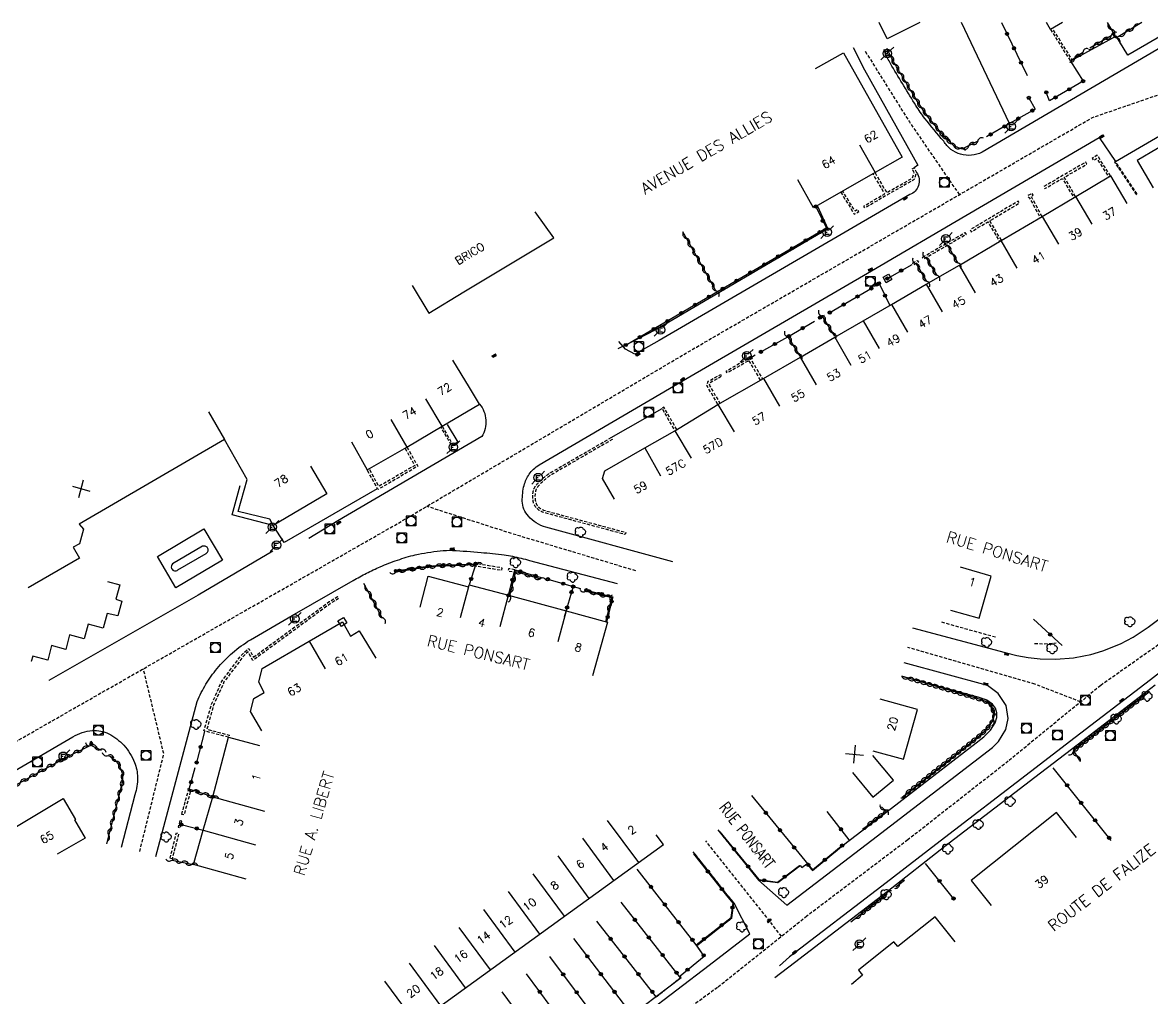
# Model space of a CAD drawing. Header units: millimetres. Extents: x 267000 to 268000, y 124000 to 125000.
# Drawn here: x 267155.6 to 267332.1, y 124847.7 to 125000 of the extents above; entities that cross this region are included whole.
import ezdxf
from ezdxf.enums import TextEntityAlignment as Align

# ---------------------------------------------------------------- set-up
doc = ezdxf.new("R2010")
doc.units = ezdxf.units.MM
doc.linetypes.add('DASHED', pattern=[0.75, 0.5, -0.25])
doc.layers.get('0').update_dxf_attribs({"linetype": 'CONTINUOUS'})
for name, color, linetype in [('W0001', 6, 'DASHED'), ('W0008', 7, 'CONTINUOUS'), ('W0017', 7, 'CONTINUOUS'), ('W0100', 7, 'CONTINUOUS'), ('W0112', 1, 'DASHED'), ('W0300', 7, 'CONTINUOUS'), ('W0310', 3, 'CONTINUOUS'), ('W0322', 7, 'CONTINUOUS'), ('W0400', 7, 'CONTINUOUS'), ('W0420', 7, 'CONTINUOUS'), ('W0471', 7, 'CONTINUOUS'), ('W0851', 7, 'CONTINUOUS'), ('W0984', 7, 'CONTINUOUS'), ('W0989', 7, 'CONTINUOUS'), ('W0991', 7, 'CONTINUOUS'), ('W1102', 7, 'CONTINUOUS')]:
    doc.layers.add(name, color=color, linetype=linetype)
doc.styles.get("Standard").update_dxf_attribs({"font": 'romans.shx', "width": 0.85})

# ---------------------------------------------------------------- blocks, each defined once
blk = doc.blocks.new('T420')
for p, q in [((0.75, 0.75), (-0.75, 0.75)), ((-0.75, 0.75), (-0.75, -0.75)), ((0.75, 0.75), (0.75, -0.75)), ((0.75, -0.75), (-0.75, -0.75))]:
    blk.add_line(p, q)
blk.add_ellipse((0, 0), major_axis=(-0.53, 0.53), ratio=1, start_param=3.926991, end_param=10.210176)
blk = doc.blocks.new('T300')
for p, q in [((-0.8, 0.51), (-0.86, 0.34)), ((-0.86, 0.34), (-0.86, 0.17)), ((-0.86, 0.17), (-0.74, 0.06)), ((-0.69, 0.63), (-0.8, 0.51)), ((-0.8, -0.06), (-0.74, 0.06)), ((-0.74, 0.06), (-0.69, 0.11)), ((-0.57, 0.69), (-0.69, 0.63)), ((-0.46, 0.69), (-0.57, 0.69)), ((-0.29, 0.63), (-0.46, 0.69)), ((-0.29, 0.63), (-0.17, 0.74)), ((-0.23, 0.57), (-0.29, 0.63)), ((-0.17, 0.74), (-0.06, 0.8)), ((-0.06, 0.8), (0.06, 0.8)), ((0.06, 0.8), (0.23, 0.74)), ((0.23, 0.74), (0.34, 0.63)), ((0.34, 0.63), (0.4, 0.51)), ((0.46, 0.46), (0.34, 0.46)), ((0.4, 0.51), (0.4, 0.46)), ((0.57, 0.4), (0.46, 0.46)), ((0.57, 0.4), (0.69, 0.29)), ((0.69, 0.29), (0.74, 0.17)), ((0.74, 0.06), (0.69, -0.17)), ((0.74, 0.17), (0.74, 0.06)), ((-0.8, -0.17), (-0.8, -0.06)), ((-0.8, -0.23), (-0.8, -0.17)), ((-0.74, -0.34), (-0.8, -0.23)), ((-0.69, -0.4), (-0.74, -0.34)), ((-0.51, -0.46), (-0.69, -0.4)), ((-0.4, -0.46), (-0.51, -0.46)), ((-0.4, -0.46), (-0.34, -0.46)), ((-0.34, -0.46), (-0.34, -0.4)), ((-0.34, -0.51), (-0.34, -0.46)), ((-0.29, -0.63), (-0.34, -0.51)), ((-0.17, -0.74), (-0.29, -0.63)), ((-0.06, -0.8), (-0.17, -0.74)), ((0.06, -0.8), (-0.06, -0.8)), ((0.17, -0.74), (0.06, -0.8)), ((0.23, -0.69), (0.17, -0.74)), ((0.29, -0.46), (0.23, -0.46)), ((0.29, -0.63), (0.23, -0.69)), ((0.46, -0.4), (0.29, -0.46)), ((0.34, -0.51), (0.29, -0.63)), ((0.34, -0.51), (0.34, -0.46)), ((0.57, -0.34), (0.46, -0.4)), ((0.63, -0.29), (0.57, -0.34)), ((0.69, -0.17), (0.63, -0.29))]:
    blk.add_line(p, q)
blk = doc.blocks.new('T400')
for p, q in [((-0.15, 0.3), (0.15, 0.3)), ((-0.15, -0.25), (-0.15, 0.3)), ((-0.15, 0.15), (0.15, 0.15)), ((-0.15, 0), (0.15, 0)), ((0.15, 0.3), (0.15, -0.25)), ((-0.15, -0.15), (0.15, -0.15)), ((-0.15, -0.25), (-0.15, -0.3)), ((-0.15, -0.3), (0.15, -0.3)), ((0.15, -0.3), (0.15, -0.25))]:
    blk.add_line(p, q)
blk = doc.blocks.new('T471')
for p, q in [((-0.333334, 0.333334), (-0.333334, -0.333334)), ((-0.333334, 0.333334), (0.333334, 0.333334)), ((-0.333334, 0), (0, 0)), ((0.500001, 0.500001), (1.000002, 1.000002)), ((-0.500001, -0.500001), (-1.000002, -1.000002)), ((-0.333334, -0.333334), (0.333334, -0.333334))]:
    blk.add_line(p, q)
blk.add_ellipse((0, 0), major_axis=(0.471405, 0.471405), ratio=1, start_param=5.4977871438, end_param=11.780972451)
blk = doc.blocks.new('t310o')
at = {"color": 0, "linetype": 'Continuous'}
for centre, start, end in [((-0.5, 0.38), 216.8699, 323.1304), ((0.5, -0.37), 36.8699, 143.1303)]:
    blk.add_arc(centre, 0.625, start, end, dxfattribs=at)
blk = doc.blocks.new('t322o')
at = {"color": 0, "linetype": 'Continuous'}
for radius in [0.25, 0.15]:
    blk.add_circle((0, 0), radius, dxfattribs=at)
blk = doc.blocks.new('t991o')
at = {"color": 0, "linetype": 'Continuous'}
for p, q in [((-1, 1), (1, -1)), ((-1, -1), (1, 1))]:
    blk.add_line(p, q, dxfattribs=at)
blk = doc.blocks.new('T851')
for p, q in [((-0.25, -0.15), (0, 0.32)), ((0, 0.32), (0.25, -0.15)), ((-0.25, -0.15), (0.25, -0.15))]:
    blk.add_line(p, q)
for major_axis in [(-0.106, 0.106), (-0.0354, 0.0354), (-0.0236, 0.0236)]:
    blk.add_ellipse((0, 0), major_axis=major_axis, ratio=1, start_param=3.926991, end_param=10.210176)
blk = doc.blocks.new('t112o')
at = {"color": 0, "linetype": 'Continuous'}
for p, q in [((-0.5, 0.5), (0.5, 0.5)), ((-0.5, -0.5), (-0.5, 0.5)), ((0.5, 0.5), (0.5, -0.5)), ((0.5, -0.5), (-0.5, -0.5))]:
    blk.add_line(p, q, dxfattribs=at)

msp = doc.modelspace()

# ---------------------------------------------------------------- linework, layer by layer
at = {"layer": 'W0001', "flags": 128}
for points in [[(267000, 124798.16), (267089.95, 124849.93), (267148.73, 124884.45), (267214.18, 124921.8), (267260.86, 124949.37), (267322.71, 124985.19), (267333.46, 124988.9), (267351.8, 125000)], [(267287.23, 124995.52), (267294.11, 124984.5), (267301.91, 124973.14)], [(267251.39, 124914.44), (267232.19, 124920.2), (267218.76, 124924.5)], [(267173.94, 124870.62), (267177.7, 124885.85), (267174.51, 124899.16)]]:
    msp.add_lwpolyline(points, dxfattribs=at)
at = {"layer": 'W0001'}
for points in [[(267339.73, 124907.63), (267323.99, 124896.55), (267309.55, 124884.73), (267293.87, 124872.45), (267278.13, 124860.56), (267264.16, 124849.42), (267243.14, 124834.06), (267224.93, 124821.58), (267209.91, 124811.66), (267193.09, 124801.47), (267168.44, 124787.04), (267153.24, 124779.8), (267143.46, 124773.24), (267130.31, 124765.38), (267116.8, 124758.94), (267098.08, 124749.27), (267087.25, 124743.55), (267071.57, 124735.64), (267056.36, 124727.24), (267033.87, 124714.34), (267009.34, 124700.19), (267000, 124693.63)], [(267320.86, 124893.99), (267313.7, 124896.76), (267293.89, 124902.48)], [(267274.17, 124857.41), (267262.31, 124872.32)]]:
    msp.add_lwpolyline(points, dxfattribs=at)
at = {"layer": 'W0008', "flags": 128}
for points in [[(267257.17, 124915.83), (267237.35, 124921.24, -0.139883), (267234.62, 124922.96, -0.178703), (267233.68, 124925.34, -0.068999), (267233.96, 124927.78, -0.088821), (267234.76, 124929.52, -0.052164), (267235.42, 124930.29, -0.046135), (267236.32, 124930.99), (267258.82, 124944.16), (267288.2, 124961.27), (267302.93, 124969.92), (267323.77, 124982.08), (267326.3, 124978.33), (267360.77, 124998.42), (267363.47, 125000)], [(267340.03, 125000), (267305.46, 124979.76, -0.093938), (267303.82, 124979.29, -0.093938), (267302.12, 124979.46, -0.093106), (267300.61, 124980.22, -0.093106), (267299.48, 124981.49, -0.01403), (267296.53, 124985.05, -0.026843), (267295.14, 124987.04, -0.005308), (267291.4, 124993.21, -0.020418), (267290.51, 124994.86, -0.018117), (267290.44, 124995.03, -0.003926), (267290.13, 124995.82)], [(267295.22, 124976.62, -0.117951), (267295.63, 124975.63, -0.117951), (267295.54, 124974.57, -0.11037), (267295.03, 124973.72, -0.11037), (267294.2, 124973.16), (267255.06, 124950.39), (267251.24, 124948.26), (267249.81, 124949.06), (267248.77, 124950.22)], [(267227.01, 124940.47, -0.076449), (267227.69, 124939.3, -0.076449), (267227.98, 124937.98, -0.075888), (267227.87, 124936.64, -0.075888), (267227.36, 124935.39), (267204.87, 124922.23), (267200.34, 124919.49)], [(267176.47, 124869.88), (267182.93, 124894.07, -0.036787), (267184.28, 124896.74, -0.036787), (267186.01, 124899.19, -0.042255), (267188.42, 124901.65, -0.042255), (267191.21, 124903.67), (267197.75, 124907.48), (267207.27, 124912.93, -0.016028), (267209.34, 124914.07, -0.016028), (267211.49, 124915.08, -0.019587), (267214.19, 124916.12, -0.019587), (267216.96, 124916.95, -0.021157), (267220.85, 124917.57, -0.042875), (267222.79, 124917.63, -0.00752), (267227.23, 124917.31, -0.009148), (267230.86, 124916.93, -0.022897), (267232.13, 124916.71, -0.010677), (267234.82, 124916.07), (267248.47, 124912.44)], [(267039.2, 124816.03), (267080.57, 124840.17), (267121.01, 124863.8), (267125.01, 124866.1), (267163.49, 124888.56, -0.111195), (267166.54, 124889.51, -0.137152), (267169.1, 124889.01, -0.093635), (267171.45, 124887.21, -0.087771), (267173.12, 124884.53, -0.092394), (267173.59, 124882.19, -0.081554), (267173.19, 124879.51), (267171.06, 124871.26)]]:
    msp.add_lwpolyline(points, format="xyb", dxfattribs=at)
for points in [[(267285.35, 124996.09), (267287.1, 124992.64), (267295.44, 124977.74), (267294.85, 124977.35)], [(267194.72, 124917.51), (267183.07, 124910.67), (267159.76, 124897.34), (267159.76, 124897.34)]]:
    msp.add_lwpolyline(points, dxfattribs=at)
at = {"layer": 'W0008'}
for points in [[(267294.62, 124905.56), (267309.08, 124901.68), (267310.87, 124901.22), (267312.66, 124900.9), (267314.53, 124900.69), (267316.97, 124900.64), (267319.72, 124900.89), (267321.38, 124901.18), (267322.45, 124901.41), (267324.3, 124901.95), (267327.06, 124903.05), (267329.08, 124904.1), (267331.41, 124905.66), (267337.79, 124910.44), (267343.66, 124914.94), (267358.48, 124926.53)], [(267337.87, 124902.18), (267331.78, 124897.43), (267320.02, 124888.42), (267313.02, 124883.08), (267298.95, 124872.26), (267289.8, 124865.22), (267275.39, 124854.18), (267273.83, 124852.78)], [(267264.21, 124874.02), (267270.56, 124866.18), (267274.96, 124862.26), (267288.28, 124872.41), (267307.09, 124886.87), (267308.05, 124887.83), (267309.2, 124889.7), (267309.56, 124891.39), (267309.21, 124893.44), (267307.97, 124895.31), (267306.29, 124896.55), (267293.32, 124900.09)], [(267270.68, 124866.16), (267273.57, 124865.8), (267277.06, 124868.45), (267277.32, 124868.15), (267278.11, 124868.74), (267278.97, 124867.7), (267283.84, 124871.69), (267290.64, 124876.88), (267304.52, 124887.6), (267305.73, 124888.55), (267306.76, 124889.58), (267307.49, 124890.71), (267307.78, 124891.55), (267307.77, 124892.27), (267307.56, 124893), (267307.1, 124893.66), (267306.23, 124894.24), (267305.02, 124894.68), (267293, 124897.96)], [(267332.49, 124896.58), (267320.34, 124887.23), (267313.72, 124882.18), (267299.65, 124871.4), (267290.64, 124864.37), (267276.19, 124853.28), (267273.1, 124850.91)], [(267216.26, 124819.48), (267225.38, 124825.51), (267228.79, 124827.77), (267233.5, 124831), (267240.18, 124835.79), (267247.7, 124841.36), (267262.88, 124852.91), (267269.18, 124857.77), (267266.77, 124862.58), (267265.68, 124863.87), (267260.38, 124870.6)], [(267216.36, 124820.96), (267216.71, 124821.13), (267219.76, 124823.13), (267224.71, 124826.5), (267227.96, 124828.59), (267231.8, 124831.21), (267234.12, 124832.89), (267239.46, 124836.73), (267246.96, 124842.27), (267252.71, 124846.6), (267258.5, 124850.96), (267258.31, 124851.24), (267262.07, 124854.33), (267260.94, 124855.97), (267266.38, 124860.27), (267266.73, 124862.65)]]:
    msp.add_lwpolyline(points, dxfattribs=at)
at = {"layer": 'W0017'}
for p, q in [((267309.75, 124984.25), (267302.28, 125000)), ((267247.55, 124935.24), (267255.49, 124939.78))]:
    msp.add_line(p, q, dxfattribs=at)
at = {"layer": 'W0017', "flags": 128}
for points in [[(267334.08, 125000), (267334.8, 124998.71), (267328.22, 124994.91), (267326.91, 124997.04), (267326.39, 124997.89), (267319.27, 124993.96), (267321.24, 124990.86)], [(267279.77, 124971.33), (267281.4, 124967.8), (267254.8, 124952.22), (267250.51, 124950.02)], [(267221.93, 124937.26), (267223.61, 124934.53), (267222.86, 124934.07)], [(267210.99, 124927.22), (267196.5, 124918.86), (267194.76, 124921.5), (267188.37, 124923.2), (267189.63, 124927.75)], [(267168.88, 124912.79), (267170.81, 124912.28), (267170.21, 124910.01), (267171.15, 124909.71), (267170.53, 124907.42), (267168.86, 124907.78), (267168.21, 124905.52), (267165.91, 124906.13), (267165.27, 124903.82), (267162.97, 124904.45), (267162.38, 124902.19), (267160.15, 124902.79), (267159.59, 124900.52), (267157.25, 124901.11), (267157, 124900.3), (267157, 124900.3)]]:
    msp.add_lwpolyline(points, dxfattribs=at)
msp.add_lwpolyline([(267176.7, 124916.7), (267183.94, 124921), (267186.84, 124916.1), (267179.6, 124911.81)], close=True, dxfattribs=at)
msp.add_lwpolyline([(267179.9, 124914.6), (267184.33, 124917.16, 0.204985), (267184.62, 124917.56, 0.204985), (267184.52, 124918.05, 0.172733), (267184.18, 124918.29, 0.172733), (267183.76, 124918.27), (267179.08, 124915.53, 0.161059), (267178.88, 124915.2, 0.161059), (267178.91, 124914.81, 0.245238), (267179.35, 124914.44, 0.245238)], format="xyb", close=True, dxfattribs=at)
at = {"layer": 'W0100', "flags": 128}
for points in [[(267295.77, 125000), (267290.65, 124997.49), (267289.41, 125000)], [(267318.04, 125000), (267316.15, 124998.94), (267315.55, 125000)], [(267366.46, 125000), (267361.94, 124997.36), (267348.96, 124989.81), (267342.58, 124986.07), (267336.01, 124982.24), (267329.67, 124978.5), (267332.2, 124974.2)], [(267279.48, 124992.85), (267283.83, 124995.3), (267293, 124978.99), (267288.8, 124976.59), (267279.15, 124971.11), (267276.68, 124975.46)], [(267248.08, 124925.61), (267246.18, 124928.86), (267246.54, 124930.06), (267252.79, 124933.62), (267257.48, 124936.31), (267264.22, 124940.42), (267271.33, 124944.47), (267277.12, 124947.8), (267282.48, 124950.89), (267286.9, 124953.46), (267291.32, 124956.01), (267296.73, 124959.19), (267301.94, 124962.17), (267308.43, 124966), (267314.84, 124969.74), (267320.1, 124972.87), (267325.53, 124976.09), (267328.08, 124971.78)], [(267216.5, 124958.97), (267219.07, 124954.68), (267224.53, 124957.96), (267238.62, 124966.41), (267235.69, 124970.46)], [(267206.99, 124934.56), (267209.46, 124930.22), (267215.67, 124933.75), (267221.17, 124937.01), (267227.01, 124940.47), (267225.43, 124943.06), (267222.84, 124947.34)], [(267200.59, 124930.78), (267203.14, 124926.48), (267194.76, 124921.5), (267194.23, 124922.48), (267189.31, 124923.7), (267190.72, 124928.71), (267187.2, 124934.93), (267164.5, 124921.75), (267165.18, 124920.95), (267164.53, 124918.65), (267163.52, 124918.13), (267164.52, 124916.41), (267156.53, 124911.77)], [(267217.71, 124908.79), (267219, 124913.62), (267225.27, 124911.94), (267225.39, 124912.24), (267231.51, 124910.62), (267240.55, 124908.2), (267246.98, 124906.41), (267244.66, 124898.07)], [(267193.01, 124889.47), (267191.25, 124892.51), (267191.73, 124894.51), (267193.39, 124895.44), (267192.52, 124897.07), (267193.05, 124899.19), (267200.37, 124903.45), (267205.58, 124906.46), (267206.86, 124904.25), (267208.21, 124905.06), (267210.8, 124900.79)], [(267190.54, 124866.32), (267182.36, 124868.6), (267183.86, 124873.99), (267185.35, 124879.19), (267187.82, 124888.46), (267192.65, 124887.17)], [(267073.66, 124818.82), (267071.14, 124823.14), (267078.93, 124827.67), (267085.86, 124831.66), (267091.78, 124835.14), (267097.79, 124838.7), (267104.22, 124842.54), (267111.17, 124846.53), (267119.95, 124851.61), (267125.75, 124855.05), (267131.25, 124858.27), (267136.14, 124861.16), (267135.02, 124863.13), (267143.94, 124868.28), (267151.26, 124872.52), (267162, 124878.89), (267163.91, 124875.66), (267163.74, 124875.56), (267165.4, 124872.7), (267161.07, 124870.2)]]:
    msp.add_lwpolyline(points, dxfattribs=at)
at = {"layer": 'W0100'}
for points in [[(267300.52, 124908.28), (267304.99, 124907.07), (267306.9, 124913.62), (267302.1, 124915.01)], [(267288.39, 124886.36), (267293.21, 124885.03), (267295.36, 124892.82), (267289.54, 124894.42)], [(267285.24, 124882.97), (267288.43, 124879.13), (267291.62, 124881.78), (267288.42, 124885.62)], [(267320.19, 124872.8), (267317.07, 124876.71), (267303.77, 124866.1), (267306.89, 124862.19)], [(267200.41, 124834.04), (267201.57, 124832.48), (267205.53, 124835.4), (267255.7, 124871.71), (267254.59, 124873.25)], [(267301.26, 124856.55), (267298.14, 124860.45), (267292.31, 124855.8), (267291.71, 124856.55), (267286.18, 124852.13), (267286.82, 124851.34), (267285.06, 124849.9)]]:
    msp.add_lwpolyline(points, dxfattribs=at)
at = {"layer": 'W0112'}
for p, q in [((267299.13, 124906.46), (267307.73, 124904.08)), ((267254.59, 124847.97), (267258.38, 124850.95))]:
    msp.add_line(p, q, dxfattribs=at)
at = {"layer": 'W0112', "flags": 128}
for points in [[(267316.15, 124998.94), (267319.27, 124993.96), (267319.57, 124994.15), (267316.44, 124999.13)], [(267325.53, 124976.09), (267323.46, 124979.29), (267322.68, 124978.8), (267322.86, 124978.51), (267323.35, 124978.81), (267325.24, 124975.9)], [(267288.75, 124976.56), (267290.57, 124973.46), (267294.58, 124975.74), (267294.85, 124976.59), (267294.54, 124977.19), (267294.85, 124977.35), (267295.22, 124976.62), (267294.88, 124975.5), (267290.75, 124973.16), (267287.18, 124971.07), (267287, 124971.37), (267290.27, 124973.29), (267288.45, 124976.39)], [(267320.07, 124972.86), (267318.31, 124975.87), (267321.84, 124977.93), (267321.66, 124978.24), (267318.13, 124976.17), (267315.09, 124974.39), (267315.27, 124974.09), (267318.01, 124975.69), (267319.77, 124972.68)], [(267283.41, 124973.53), (267285.52, 124970.09), (267286.2, 124970.51), (267286.02, 124970.81), (267285.64, 124970.57), (267283.71, 124973.7)], [(267308.48, 124966.03), (267306.68, 124969.08), (267311.29, 124971.84), (267311.11, 124972.14), (267306.5, 124969.38), (267303.61, 124967.67), (267303.78, 124967.37), (267306.38, 124968.9), (267308.18, 124965.85)], [(267314.84, 124969.74), (267313.14, 124972.89), (267313.44, 124973.06), (267313.27, 124973.36), (267312.97, 124973.19), (267312.59, 124972.99), (267312.76, 124972.68), (267312.83, 124972.71), (267314.54, 124969.57)], [(267270.86, 124944.2), (267269.09, 124947.28), (267265.69, 124945.32), (267265.51, 124945.62), (267269.22, 124947.76), (267271.17, 124944.37)], [(267264.22, 124940.42), (267262.5, 124943.35), (267262.71, 124944.04), (267264.65, 124945.1), (267264.81, 124944.79), (267263, 124943.8), (267262.88, 124943.4), (267264.53, 124940.59)], [(267257.79, 124936.49), (267255.8, 124939.96), (267255.49, 124939.78), (267257.48, 124936.31)], [(267221.17, 124937.01), (267222.86, 124934.07), (267222.66, 124933.96), (267220.97, 124936.89)], [(267215.67, 124933.75), (267217.35, 124930.77), (267213.22, 124928.33), (267212.33, 124927.82), (267211.13, 124927.13), (267209.46, 124930.22)], [(267215.36, 124933.58), (267216.87, 124930.89), (267213.04, 124928.64), (267212.16, 124928.13), (267211.27, 124927.61), (267209.77, 124930.38)]]:
    msp.add_lwpolyline(points, dxfattribs=at)
for points in [[(267326.79, 124977.27), (267329.56, 124973.11), (267329.71, 124973.21), (267326.94, 124977.37), (267326.3, 124978.33), (267326.15, 124978.23)], [(267296.19, 124963.4), (267302.79, 124967.22), (267302.96, 124966.92), (267296.36, 124963.09)], [(267294.63, 124962.47), (267295.35, 124962.89), (267295.53, 124962.59), (267294.8, 124962.17)], [(267226.43, 124915.56), (267226.38, 124915.21), (267230.49, 124914.54), (267230.55, 124914.88)], [(267232.52, 124914.61), (267231.53, 124914.77), (267231.47, 124914.43), (267232.46, 124914.26)], [(267191.7, 124900.96), (267203.54, 124909.64), (267204.82, 124910.42), (267205, 124910.12), (267203.74, 124909.35), (267191.58, 124900.44), (267190.86, 124901.79), (267190.17, 124901.17), (267187.09, 124897.1), (267185.48, 124893.52), (267184.41, 124889.73), (267187.91, 124888.8), (267187.82, 124888.46), (267183.97, 124889.48), (267185.15, 124893.64), (267186.79, 124897.28), (267189.91, 124901.41), (267190.96, 124902.34)], [(267180.51, 124876.44), (267181.55, 124880.24), (267181.89, 124880.15), (267180.85, 124876.35)], [(267180.19, 124875.46), (267179.94, 124874.42), (267180.28, 124874.34), (267180.53, 124875.38)], [(267178.67, 124869.59), (267179.68, 124873.53), (267180.02, 124873.45), (267179.01, 124869.51)]]:
    msp.add_lwpolyline(points, close=True, dxfattribs=at)
msp.add_lwpolyline([(267235.83, 124927.8, -0.035394), (267236.87, 124928.86, -0.038299), (267237.95, 124929.69, -0.011699), (267237.99, 124929.71, -0.001044), (267238.41, 124929.95), (267247.55, 124935.24), (267247.73, 124934.94), (267238.58, 124929.65, 0.001044), (267238.17, 124929.41, 0.011699), (267238.14, 124929.39, 0.038299), (267237.1, 124928.6, 0.035394), (267236.1, 124927.57, 0.127804), (267235.73, 124926.8, 0.08701), (267235.7, 124925.42, 0.13988), (267236.14, 124924.49, 0.141732), (267236.98, 124923.93), (267237.48, 124923.78), (267249.83, 124920.44), (267249.74, 124920.1), (267237.38, 124923.44), (267236.88, 124923.6, -0.141732), (267235.87, 124924.26, -0.13988), (267235.36, 124925.36, -0.08701), (267235.39, 124926.87, -0.127804)], format="xyb", close=True, dxfattribs=at)
at = {"layer": 'W0112'}
for points in [[(267313.67, 124903.1), (267315.18, 124903.06), (267317.05, 124903.19)], [(267264.47, 124873.69), (267270.56, 124866.18), (267273.57, 124865.8), (267277.06, 124868.45)], [(267278.11, 124868.74), (267278.97, 124867.7), (267283.84, 124871.69)], [(267260.94, 124855.97), (267266.38, 124860.27), (267266.73, 124862.65), (267265.68, 124863.87), (267260.58, 124870.34)]]:
    msp.add_lwpolyline(points, dxfattribs=at)
at = {"layer": 'W0310'}
for p, q in [((267293.36, 124866.12), (267291.99, 124865.07)), ((267290.53, 124863.91), (267285, 124859.63))]:
    msp.add_line(p, q, dxfattribs=at)
at = {"layer": 'W0310', "flags": 128}
for points in [[(267330.42, 125000), (267326.48, 124997.61), (267325.04, 125000)], [(267325.63, 124997.95), (267322.3, 124996)], [(267321.21, 124995.35), (267319.27, 124993.96)], [(267304.78, 124981.5), (267302.32, 124980.23), (267301.07, 124980.76), (267299.49, 124982.34)], [(267263.89, 124958.15), (267263.62, 124958.64), (267258.72, 124967.36)], [(267300.06, 124965.21), (267301.68, 124962.44)], [(267296.76, 124963.29), (267298.38, 124960.52)], [(267295.17, 124962.36), (267296.79, 124959.58)], [(267280.47, 124954.26), (267282.43, 124951.09)], [(267275.16, 124950.97), (267277.12, 124947.8)], [(267213.96, 124914.31), (267218.17, 124914.94), (267220.17, 124915.19), (267226.44, 124915.45)], [(267231.74, 124910.56), (267232.68, 124914.32), (267236.53, 124913.19)], [(267211.8, 124907.13), (267208.95, 124912.47)], [(267243.64, 124911.28), (267247.63, 124910.26), (267246.66, 124906.5)], [(267149.34, 124876.11), (267148.63, 124877.76), (267162.41, 124885.33), (267166.32, 124887.24), (267167.9, 124886.48)], [(267171.03, 124880.81), (267168.73, 124871.85)], [(267185.35, 124879.19), (267181.67, 124880.37)], [(267178.98, 124869.29), (267182.36, 124868.6)]]:
    msp.add_lwpolyline(points, dxfattribs=at)
for points in [[(267299.9, 124981.86, -0.01403), (267296.97, 124985.4, -0.026843), (267295.62, 124987.33, -0.005308), (267291.89, 124993.49, -0.020418), (267291.02, 124995.11, -0.018117), (267290.96, 124995.24, -0.003926), (267290.65, 124996.02, -0.003926)], [(267169, 124885.64, -0.102293), (267170.26, 124884.69, -0.102293), (267171.05, 124883.32, -0.082019), (267171.25, 124882.06, -0.082019), (267171.03, 124880.81)]]:
    msp.add_lwpolyline(points, format="xyb", dxfattribs=at)
at = {"layer": 'W0310'}
for points in [[(267292.97, 124879.14), (267304.54, 124888.29), (267305.84, 124889.4), (267306.56, 124890.22), (267307.18, 124891.09), (267307.41, 124891.99), (267306.88, 124893.37), (267305.91, 124894.12), (267304.68, 124894.54), (267292.94, 124897.98)], [(267331.59, 124895.54), (267319.72, 124886.33), (267320.69, 124884.85)], [(267286.79, 124874.11), (267290.47, 124876.83), (267289.78, 124877.63)]]:
    msp.add_lwpolyline(points, dxfattribs=at)
at = {"layer": 'W0322'}
for p, q in [((267313.51, 124906.88), (267317.99, 124902.79)), ((267325.63, 124872.36), (267316.55, 124883.7)), ((267284.71, 124872.44), (267281.3, 124876.9)), ((267260.85, 124856.06), (267251.62, 124867.88)), ((267301.24, 124863.03), (267296.62, 124868.76)), ((267258.38, 124850.95), (267249.09, 124862.73)), ((267254.59, 124847.97), (267245.31, 124859.75)), ((267250.81, 124845.15), (267241.7, 124857.07)), ((267246.96, 124842.27), (267237.97, 124854.28)), ((267243.31, 124839.53), (267234.31, 124851.53)), ((267239.49, 124836.69), (267230.55, 124848.74))]:
    msp.add_line(p, q, dxfattribs=at)
at = {"layer": 'W0322', "flags": 128}
for points in [[(267308.5, 125000), (267312.53, 124991.75)], [(267321.24, 124990.86), (267316.01, 124987.78), (267315.44, 124989.25)], [(267312.77, 124988.25), (267313.75, 124986.51), (267309.75, 124984.25), (267306.17, 124982.19)], [(267279.5, 124971.31), (267281.15, 124967.91), (267250.51, 124950.02), (267248.61, 124949.09)], [(267290.68, 124960.07), (267294.53, 124962.26)], [(267289.38, 124959.29), (267289.56, 124959.4)], [(267281.69, 124954.75), (267288.31, 124958.59)], [(267289.04, 124959.13), (267289.38, 124959.29), (267291.07, 124955.87)], [(267280.16, 124953.97), (267280.86, 124954.32)], [(267270.93, 124948.62), (267275.16, 124950.97), (267279.3, 124953.41)], [(267269.31, 124947.68), (267270.03, 124948.14)], [(267213.95, 124914.42), (267218.15, 124915.05), (267220.16, 124915.3), (267226.43, 124915.56)], [(267226.43, 124915.56), (267225.39, 124912.24)], [(267231.51, 124910.62), (267232.52, 124914.61), (267236.6, 124913.41)], [(267237.67, 124913.13), (267241.61, 124911.99), (267240.22, 124907.19)], [(267241.61, 124911.99), (267242.75, 124911.71)], [(267243.68, 124911.43), (267247.81, 124910.37), (267246.81, 124906.46)], [(267182.83, 124884.53), (267184.08, 124889.36)], [(267185.35, 124879.19), (267181.67, 124880.37), (267182.59, 124883.75)], [(267180.43, 124874.84), (267183.86, 124873.99)]]:
    msp.add_lwpolyline(points, dxfattribs=at)
at = {"layer": 'W0322'}
for points in [[(267269.49, 124879.39), (267278.98, 124867.77), (267283.8, 124871.71)], [(267264.52, 124873.73), (267270.61, 124866.25), (267273.51, 124865.86), (267276.96, 124868.45)], [(267258.31, 124851.24), (267262.07, 124854.33), (267260.85, 124856.06), (267266.31, 124860.32), (267266.59, 124862.59), (267265.62, 124863.8), (267260.48, 124870.26)]]:
    msp.add_lwpolyline(points, dxfattribs=at)
at = {"layer": 'W1102'}
for p, q in [((267286.33, 124980.93), (267288.8, 124976.59)), ((267322.65, 124968.57), (267320.1, 124972.87)), ((267314.84, 124969.74), (267317.38, 124965.44)), ((267310.96, 124961.69), (267308.43, 124966)), ((267304.45, 124957.85), (267301.94, 124962.17)), ((267296.73, 124959.19), (267299.24, 124954.87)), ((267291.32, 124956.01), (267293.84, 124951.69)), ((267286.9, 124953.46), (267289.41, 124949.13)), ((267282.48, 124950.89), (267284.98, 124946.56)), ((267279.62, 124943.47), (267277.12, 124947.8)), ((267271.33, 124944.47), (267273.82, 124940.13)), ((267221.17, 124937.01), (267218.62, 124941.31)), ((267264.22, 124940.42), (267266.76, 124936.11)), ((267184.68, 124939.26), (267187.2, 124934.93)), ((267213.16, 124938.07), (267215.67, 124933.75)), ((267257.48, 124936.31), (267260.03, 124932.01)), ((267252.79, 124933.62), (267255.28, 124929.28)), ((267225.27, 124911.94), (267223.98, 124907.11)), ((267230.23, 124905.78), (267231.51, 124910.62)), ((267240.55, 124908.2), (267239.23, 124903.38)), ((267200.37, 124903.45), (267202.87, 124899.13)), ((267185.35, 124879.19), (267193.42, 124876.95)), ((267251.85, 124868.92), (267247, 124875.5)), ((267183.86, 124873.99), (267192, 124871.7)), ((267247.99, 124866.13), (267243.13, 124872.72)), ((267244.13, 124863.33), (267239.26, 124869.94)), ((267240.27, 124860.54), (267235.39, 124867.16)), ((267236.41, 124857.75), (267231.52, 124864.38)), ((267232.55, 124854.95), (267227.66, 124861.58)), ((267228.69, 124852.16), (267223.8, 124858.79)), ((267224.83, 124849.37), (267219.94, 124855.99)), ((267220.97, 124846.57), (267216.08, 124853.2)), ((267217.11, 124843.78), (267212.22, 124850.4))]:
    msp.add_line(p, q, dxfattribs=at)

# ---------------------------------------------------------------- block references
at = {"layer": 'W0112'}
for p, rotation in [((267290.68, 124960.07), 29.70380117609027), ((267205.58, 124906.46), 32.22207419521021)]:
    msp.add_blockref('t112o', p, dxfattribs=dict(at, rotation=rotation))
at = {"layer": 'W0300'}
for p in [(267242.79, 124920.47), (267232.65, 124915.71), (267241.55, 124913.44), (267328.58, 124906.48), (267306.22, 124903.26), (267316.45, 124902.27), (267331.26, 124894.87), (267182.75, 124890.46), (267326.45, 124891.31), (267309.87, 124878.45), (267304.91, 124874.85), (267178.09, 124872.89), (267300.15, 124871.04), (267274.52, 124864.21), (267290.53, 124863.91), (267267.99, 124858.87)]:
    msp.add_blockref('T300', p, dxfattribs=at)
at = {"layer": 'W0310'}
for p, rotation in [((267325.66, 124998.97), 121.1585418194124), ((267329.15, 124999.23), 211.1585418195992), ((267325.63, 124997.95), 210.3270288941473), ((267326.47, 124997.63), 121.1585418194124), ((267327.81, 124998.42), 211.1585418195992), ((267322.93, 124996.37), 210.3270288941473), ((267324.28, 124997.16), 210.3270288941473), ((267291.17, 124994.81), 116.8063455116963), ((267319.93, 124994.44), 215.5541981151807), ((267321.21, 124995.35), 215.5541981151807), ((267291.92, 124993.43), 120.6413400669227), ((267292.72, 124992.09), 120.9057403210234), ((267293.53, 124990.75), 121.170140575124), ((267294.34, 124989.41), 121.4345408292247), ((267295.16, 124988.07), 121.6989410833254), ((267296, 124986.75), 123.655279217993), ((267296.91, 124985.48), 127.7346429263239), ((267297.89, 124984.25), 129.0215029869292), ((267298.88, 124983.04), 130.1167195175944), ((267299.56, 124982.27), 135.0761639661751), ((267299.9, 124981.86), 131.2119360482595), ((267300.66, 124981.16), 135.0761639661751), ((267301.98, 124980.37), 156.9571073915993), ((267303.39, 124980.78), 207.410854309583), ((267304.78, 124981.5), 207.410854309583), ((267259.29, 124966.35), 119.3078467315427), ((267260.06, 124964.98), 119.3078467315427), ((267300.06, 124965.21), 300.2920943000821), ((267300.85, 124963.86), 300.2920943000821), ((267260.82, 124963.62), 119.3078467315427), ((267261.59, 124962.25), 119.3078467315427), ((267295.17, 124962.36), 300.2920943000821), ((267296.76, 124963.29), 300.2920943000821), ((267297.55, 124961.94), 300.2920943000821), ((267301.64, 124962.51), 300.2920943000821), ((267262.36, 124960.89), 119.3078467315427), ((267295.96, 124961.01), 300.2920943000821), ((267298.34, 124960.58), 300.2920943000821), ((267263.12, 124959.52), 119.3078467315427), ((267296.75, 124959.65), 300.2920943000821), ((267263.89, 124958.15), 119.3078467316547), ((267280.47, 124954.26), 301.740484560702), ((267281.3, 124952.93), 301.740484560702), ((267282.12, 124951.59), 301.740484560702), ((267275.16, 124950.97), 301.740484560702), ((267275.99, 124949.64), 301.740484560702), ((267276.81, 124948.31), 301.740484560702), ((267218.61, 124914.99), 6.991684013524778), ((267220.17, 124915.18), 6.991684013524778), ((267221.73, 124915.25), 2.396554525142403), ((267223.29, 124915.32), 2.396554525142403), ((267224.86, 124915.38), 2.396554525142403), ((267226.42, 124915.45), 2.396554525142403), ((267213.96, 124914.31), 8.553948977150682), ((267215.51, 124914.54), 8.553948977150682), ((267217.06, 124914.77), 8.553948977150682), ((267232.5, 124913.6), 75.87284813109143), ((267233.47, 124914.09), 343.5485127664036), ((267234.97, 124913.65), 343.5485127664036), ((267236.47, 124913.2), 343.5485127664036), ((267209.59, 124911.27), 118.1221450259385), ((267232.12, 124912.08), 75.87284813109143), ((267243.64, 124911.28), 345.5982518904819), ((267210.33, 124909.89), 118.1221450259385), ((267231.74, 124910.56), 75.87284813109143), ((267245.16, 124910.89), 345.5982518904819), ((267246.67, 124910.51), 345.5982518904819), ((267247.48, 124909.7), 255.5982518905746), ((267211.07, 124908.51), 118.1221450259385), ((267247.09, 124908.18), 255.5982518905746), ((267211.8, 124907.13), 118.1221450259385), ((267293.9, 124897.69), 163.6750701946562), ((267294.86, 124897.41), 163.6750701946562), ((267295.82, 124897.13), 163.6750701946562), ((267296.78, 124896.85), 163.6750701946562), ((267297.74, 124896.57), 163.6750701946562), ((267298.7, 124896.29), 163.6750701946562), ((267299.66, 124896.01), 163.6750701946562), ((267300.62, 124895.73), 163.6750701946562), ((267301.58, 124895.45), 163.6750701946562), ((267302.54, 124895.16), 163.6750701946562), ((267303.5, 124894.88), 163.6750701946562), ((267304.46, 124894.6), 163.6750701946562), ((267305.41, 124894.29), 161.3268455915018), ((267306.28, 124893.83), 142.3091149712971), ((267306.97, 124893.14), 110.8320909908053), ((267329.22, 124893.71), 217.8017517776803), ((267330.01, 124894.32), 217.8017517776803), ((267330.8, 124894.93), 217.8017517776803), ((267307.32, 124892.21), 110.8320909908053), ((267326.85, 124891.87), 217.8017517776803), ((267327.64, 124892.48), 217.8017517776803), ((267328.43, 124893.09), 217.8017517776803), ((267306.69, 124890.41), 54.61091693919946), ((267307.22, 124891.25), 75.81305782627591), ((267324.48, 124890.03), 217.8017517776803), ((267325.27, 124890.64), 217.8017517776803), ((267326.06, 124891.25), 217.8017517776803), ((267304.57, 124888.31), 40.67772294080319), ((267305.33, 124888.96), 40.67772294080319), ((267306.05, 124889.64), 48.60646442820524), ((267322.11, 124888.19), 217.8017517776803), ((267322.9, 124888.8), 217.8017517776803), ((267323.69, 124889.42), 217.8017517776803), ((267164.97, 124886.58), 25.99305999250646), ((267166.37, 124887.21), 334.5723029440076), ((267167.79, 124886.54), 334.5723029440076), ((267302.21, 124886.45), 38.31696729468923), ((267303, 124887.07), 38.31696729468923), ((267303.78, 124887.69), 38.31696729468923), ((267319.74, 124886.35), 217.8017517776803), ((267320.53, 124886.96), 217.8017517776803), ((267321.32, 124887.58), 217.8017517776803), ((267162.16, 124885.19), 28.80130033232348), ((267163.56, 124885.89), 25.99305999250646), ((267169, 124885.64), 334.9231410720414), ((267170.24, 124884.71), 311.9628862724281), ((267299.86, 124884.59), 38.31696729468923), ((267300.64, 124885.21), 38.31696729468923), ((267301.43, 124885.83), 38.31696729468923), ((267320.25, 124885.52), 303.241963261397), ((267158.04, 124882.93), 28.80130033232348), ((267159.41, 124883.68), 28.80130033232348), ((267160.78, 124884.44), 28.80130033232348), ((267171.03, 124883.37), 289.0026314639073), ((267297.51, 124882.73), 38.31696729468923), ((267298.29, 124883.35), 38.31696729468923), ((267299.08, 124883.97), 38.31696729468923), ((267155.3, 124881.42), 28.80130033232348), ((267156.67, 124882.17), 28.80130033232348), ((267171.03, 124880.81), 255.5885823323522), ((267171.24, 124881.83), 266.0423766610845), ((267295.94, 124881.49), 38.31696729468923), ((267296.72, 124882.11), 38.31696729468923), ((267170.64, 124879.29), 255.5885823323522), ((267182.37, 124880.15), 162.1133139096672), ((267183.86, 124879.67), 162.1133139096672), ((267293.58, 124879.63), 38.31696729468923), ((267294.37, 124880.25), 38.31696729468923), ((267295.15, 124880.87), 38.31696729468923), ((267170.25, 124877.78), 255.5885823323522), ((267185.35, 124879.19), 162.1133139096672), ((267169.86, 124876.26), 255.5885823323522), ((267289.2, 124875.89), 36.41406568797699), ((267290.01, 124876.49), 36.41406568797699), ((267290.19, 124877.15), 130.607148323016), ((267169.47, 124874.74), 255.5885823323522), ((267287.59, 124874.71), 36.41406568797699), ((267288.4, 124875.3), 36.41406568797699), ((267169.08, 124873.22), 255.5885823323522), ((267178.98, 124869.29), 348.3259773114542), ((267180.52, 124868.98), 348.3259773114542), ((267182.05, 124868.66), 348.3259773114542), ((267292.57, 124865.52), 217.3064536693848), ((267290.53, 124863.9), 216.9271266393088), ((267288.15, 124862.07), 216.9271266393088), ((267288.94, 124862.68), 216.9271266393088), ((267289.74, 124863.29), 216.9271266393088), ((267286.57, 124860.84), 216.9271266393088), ((267287.33, 124861.46), 216.9271266393088)]:
    msp.add_blockref('t310o', p, dxfattribs=dict(at, rotation=rotation))
at = {"layer": 'W0322'}
for p, rotation in [((267309.36, 124998.25), 295.9986908145728), ((267310.45, 124996), 295.9986908145728), ((267311.55, 124993.75), 295.9986908145728), ((267321.24, 124990.86), 210.4851835587239), ((267315.5, 124989.11), 111.0658429844336), ((267319.09, 124989.59), 210.4851835587239), ((267312.77, 124988.25), 299.5091822993575), ((267316.93, 124988.32), 210.4851835587239), ((267313.32, 124986.27), 209.5091822990759), ((267308.97, 124983.8), 209.8856964592396), ((267311.14, 124985.04), 209.5091822990759), ((267306.8, 124982.55), 209.8856964592396), ((267279.5, 124971.3), 295.9601629242153), ((267280.59, 124969.06), 295.9601629242153), ((267280.1, 124967.29), 210.2812331442699), ((267275.78, 124964.77), 210.2812331442699), ((267277.94, 124966.03), 210.2812331442699), ((267273.62, 124963.51), 210.2812331442699), ((267269.3, 124960.99), 210.2812331442699), ((267271.46, 124962.25), 210.2812331442699), ((267292.85, 124961.3), 29.70380117609027), ((267267.14, 124959.73), 210.2812331442699), ((267289.04, 124959.13), 26.30865166648481), ((267289.38, 124959.29), 29.57149843814549), ((267290.68, 124960.07), 29.70380117609027), ((267264.98, 124958.47), 210.2812331442699), ((267286.02, 124957.26), 30.12697757807037), ((267288.18, 124958.51), 30.12697757807037), ((267290.32, 124957.39), 296.3086516663666), ((267260.67, 124955.95), 210.2812331442699), ((267262.82, 124957.21), 210.2812331442699), ((267283.85, 124956), 30.12697757807037), ((267258.51, 124954.69), 210.2812331442699), ((267280.16, 124953.97), 26.07528418724968), ((267281.69, 124954.75), 30.12697757807037), ((267254.19, 124952.17), 210.2812331442699), ((267256.35, 124953.43), 210.2812331442699), ((267277.46, 124952.32), 30.48177413143003), ((267252.03, 124950.91), 210.2812331442699), ((267275.3, 124951.05), 30.48177413143003), ((267249.84, 124949.69), 206.0865292933935), ((267270.93, 124948.62), 29.03705389450084), ((267273.12, 124949.84), 29.03705389450084), ((267269.31, 124947.68), 32.53959273410074), ((267218.89, 124915.14), 6.991684013514385), ((267221.38, 124915.35), 2.396554525156942), ((267223.88, 124915.45), 2.396554525156942), ((267226.43, 124915.56), 252.6487974299883), ((267226.38, 124915.56), 2.396554525156942), ((267213.95, 124914.42), 8.553948977161983), ((267216.42, 124914.79), 8.553948977161983), ((267233.37, 124914.36), 343.548512766701), ((267235.76, 124913.65), 343.548512766701), ((267225.69, 124913.17), 252.6487974299883), ((267232.12, 124913.04), 75.87284813135354), ((267237.67, 124913.13), 343.8977206549731), ((267240.08, 124912.43), 343.8977206549731), ((267241.61, 124911.99), 346.1035030957477), ((267243.68, 124911.43), 345.5982518904761), ((267231.51, 124910.62), 75.87284813135354), ((267241.36, 124911.12), 253.8977206550805), ((267246.1, 124910.81), 345.5982518904761), ((267247.63, 124909.66), 255.5982518905668), ((267240.67, 124908.72), 253.8977206550805), ((267247.01, 124907.24), 255.5982518905668), ((267316.1, 124904.52), 317.6062022256049), ((267183.45, 124886.95), 75.45338304113), ((267182.83, 124884.53), 75.45338304113), ((267181.97, 124881.47), 74.70337666252927), ((267182.97, 124879.95), 162.1133139096672), ((267318.74, 124880.97), 128.6869115612292), ((267185.35, 124879.19), 162.1133139096672), ((267320.93, 124878.23), 128.6869115612292), ((267271.7, 124876.68), 309.2402268707152), ((267180.43, 124874.84), 346.0833083673912), ((267323.12, 124875.5), 128.6869115612292), ((267182.86, 124874.24), 346.0833083673912), ((267273.92, 124873.97), 309.2402268707152), ((267283.43, 124874.12), 127.3967687054643), ((267325.3, 124872.77), 128.6869115612292), ((267266.73, 124871.02), 309.1467199235507), ((267276.13, 124871.26), 309.2402268707152), ((267283.62, 124871.57), 39.23701107537435), ((267280.91, 124869.35), 39.23701107537435), ((267262.66, 124867.52), 128.4942885296444), ((267268.94, 124868.3), 309.1467199235507), ((267278.34, 124868.55), 309.2402268707152), ((267271.45, 124866.14), 352.4286202779884), ((267274.65, 124866.72), 36.86723495543654), ((267298.82, 124866.04), 128.8907501514961), ((267253.78, 124865.12), 127.9624232753008), ((267264.84, 124864.78), 128.4942885296444), ((267255.93, 124862.37), 127.9624232753008), ((267301.02, 124863.31), 128.8907501514961), ((267266.5, 124861.9), 82.99306145073828), ((267251.26, 124859.98), 128.2374619080355), ((267258.08, 124859.61), 127.9624232753008), ((267264.81, 124859.14), 37.95919084810537), ((267247.48, 124857), 128.2374619078609), ((267253.43, 124857.23), 128.2374619080355), ((267260.24, 124856.85), 127.9624232753008), ((267262.05, 124856.99), 37.95919084810537), ((267243.83, 124854.29), 127.3825107138874), ((267249.64, 124854.25), 128.2374619078609), ((267255.59, 124854.48), 128.2374619080355), ((267262, 124854.44), 125.235792834273), ((267240.07, 124851.47), 126.821006562923), ((267245.95, 124851.51), 127.3825107138874), ((267251.81, 124851.5), 128.2374619078609), ((267257.76, 124851.74), 128.2374619080355), ((267259.47, 124852.19), 39.3879883444601), ((267236.41, 124848.73), 126.878300802816), ((267242.17, 124848.67), 126.821006562923), ((267248.08, 124848.73), 127.3825107138874), ((267253.97, 124848.75), 128.2374619078609)]:
    msp.add_blockref('t322o', p, dxfattribs=dict(at, rotation=rotation))
at = {"layer": 'W0400'}
for p, rotation in [((267324.16, 124982.21), 301.4543737416365), ((267293.46, 124972.57), 301.450371472804), ((267288.05, 124961.45), 117.2773717093795), ((267229.28, 124948.01), 118.8387295525659), ((267251.74, 124948.22), 120.1781746108038), ((267258.69, 124944.3), 308.4618412174461), ((267205.01, 124921.93), 301.7007781308882), ((267222.76, 124917.85), 93.4887770836523), ((267309.29, 124901.46), 255.547571748907), ((267306.02, 124896.77), 255.0378447456735), ((267327.28, 124894.21), 307.3965675872202), ((267272.22, 124859.83), 310.020000403689), ((267276.17, 124854.88), 307.4761795613614)]:
    msp.add_blockref('T400', p, dxfattribs=dict(at, rotation=rotation))
at = {"layer": 'W0420'}
for p in [(267299.58, 124975.05), (267288, 124959.6), (267251.87, 124949.41), (267257.96, 124942.98), (267253.4, 124939.17), (267216.31, 124922.21), (267223.45, 124922.06), (267203.58, 124920.97), (267214.82, 124919.56), (267185.74, 124902.44), (267321.58, 124894.24), (267312.39, 124889.87), (267167.48, 124889.57), (267317.24, 124888.8), (267325.48, 124888.71), (267157.96, 124884.6), (267174.93, 124885.62), (267270.52, 124856.21)]:
    msp.add_blockref('T420', p, dxfattribs=at)
at = {"layer": 'W0471'}
for p in [(267290.67, 124995.19), (267310.02, 124983.77), (267281.28, 124967.31), (267299.82, 124966.24), (267255.25, 124952.05), (267268.72, 124948.01), (267222.9, 124933.73), (267236.15, 124928.99), (267194.64, 124921.28), (267195.28, 124918.44), (267198.15, 124906.94), (267162, 124885.5), (267286.3, 124856.17)]:
    msp.add_blockref('T471', p, dxfattribs=at)
at = {"layer": 'W0851', "rotation": 7.50176999999996}
msp.add_blockref('T851', (267166.36, 124887.54), dxfattribs=at)
at = {"layer": 'W0991'}
for p, rotation in [((267164.8, 124927.27), 29.50011223055265), ((267285.55, 124885.83), 39.74248781153717)]:
    msp.add_blockref('t991o', p, dxfattribs=dict(at, rotation=rotation))

# ---------------------------------------------------------------- texts
at = {"layer": 'W0984'}
msp.add_text('BRICO', height=1.25, rotation=30.9593, dxfattribs=at).set_placement((267225.49, 124963.95), align=Align.MIDDLE)
at = {"layer": 'W0989'}
for s, rotation, p in [('AVENUE DES ALLIES', 30.1154, (267262.43, 124979.73)), ('RUE PONSART', 343.1298, (267307.83, 124917.44)), ('RUE PONSART', 346.3328, (267226.83, 124901.69)), ('RUE A. LIBERT', 73.6478, (267201.16, 124875.02)), ('ROUTE DE FALIZE', 37.9698, (267324.13, 124865.02))]:
    msp.add_text(s, height=1.75, rotation=rotation, dxfattribs=at).set_placement(p, align=Align.MIDDLE)
at = {"layer": 'W0989', "width": 0.75}
msp.add_text('RUE PONSART', height=1.75, rotation=307.8046, dxfattribs=at).set_placement((267268.78, 124873.18), align=Align.MIDDLE)
at = {"layer": 'W0991'}
for s, rotation, p in [('62', 30.4607, (267288.11, 124982.19)), ('64', 30.4607, (267281.51, 124978.2)), ('37', 30.6184, (267325.36, 124970.18)), ('39', 30.7436, (267320.03, 124967.01)), ('41', 30.4607, (267314.28, 124963.33)), ('43', 30.4607, (267307.72, 124959.78)), ('45', 29.7609, (267301.81, 124956.34)), ('47', 30.4607, (267296.56, 124953.29)), ('49', 30.0409, (267291.61, 124950.41)), ('51', 29.9561, (267287.17, 124947.84)), ('53', 29.9343, (267282.3, 124945.01)), ('72', 30.6529, (267221.52, 124942.79)), ('55', 29.9356, (267276.72, 124941.8)), ('74', 30.6529, (267216.07, 124939.06)), ('57', 29.9307, (267270.63, 124938.19)), ('0', 30.6529, (267209.82, 124935.77)), ('57D', 29.9307, (267263.44, 124933.98)), ('57C', 29.9307, (267257.63, 124930.63)), ('78', 33.5691, (267196.05, 124928.48)), ('59', 29.6266, (267252.14, 124927.49)), ('1', 344.7872, (267303.94, 124912.69)), ('2', 345.0063, (267220.84, 124907.95)), ('4', 344.451, (267227.37, 124906.34)), ('6', 344.451, (267235.13, 124904.78)), ('8', 344.451, (267242.42, 124902.49)), ('61', 29.9925, (267205.47, 124900.63)), ('63', 30.2093, (267198.08, 124895.89)), ('20', 74.5719, (267291.5, 124890.58)), ('1', 74.0454, (267192.14, 124882.21)), ('3', 74.0454, (267189.41, 124875.21)), ('65', 30.5056, (267159.45, 124872.85)), ('2', 35.8924, (267250.78, 124874.01)), ('4', 35.8924, (267246.48, 124871.34)), ('5', 74.432, (267187.93, 124869.95)), ('6', 35.8924, (267242.73, 124868.68)), ('8', 35.8924, (267238.73, 124865.35)), ('39', 38.5851, (267314.79, 124865.93)), ('10', 35.8924, (267234.79, 124862.38)), ('12', 35.8924, (267231.08, 124859.61)), ('14', 35.8924, (267227.63, 124857.19)), ('16', 35.8924, (267224.06, 124854.28)), ('18', 35.8924, (267220.3, 124851.61)), ('20', 36.411, (267216.67, 124848.87))]:
    msp.add_text(s, height=1.25, rotation=rotation, dxfattribs=at).set_placement(p, align=Align.MIDDLE)

doc.saveas('drawing.dxf')
